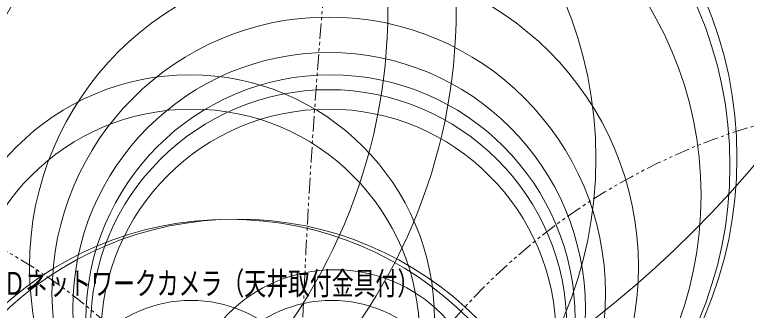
# Model space of a CAD drawing. Units: millimetres, scale not verified. Extents: x -9876 to 10121, y -1333 to 20075.
# Drawn here: x -3.3 to 90.4, y 111.4 to 149.3 of the extents above; entities that cross this region are included whole.
import ezdxf
from ezdxf.enums import TextEntityAlignment as Align

# ---------------------------------------------------------------- set-up
doc = ezdxf.new("R2010")
doc.units = ezdxf.units.MM
doc.header["$LTSCALE"] = 0.125
doc.linetypes.add('USER1', pattern=[31.75, 15.875, -3.175, 3.175, -3.175, 3.175, -3.175])
doc.layers.add('0-2_MOJI1', color=7, linetype='Continuous')
doc.layers.add('0-4_GAIKEI', color=1, linetype='Continuous', lineweight=18)
doc.styles.add('ＭＳ ゴシック', font='')
doc.styles.get('ＭＳ ゴシック').set_extended_font_data('MS Gothic')

msp = doc.modelspace()

# ---------------------------------------------------------------- linework, layer by layer
at = {"layer": '0-4_GAIKEI'}
for centre, radius in [((122.773, 10076.0991), 9998.4889), ((40.2027, 932.7038), 854.7209), ((-16.4864, 862.3535), 782.3215), ((38.6577, 862.3535), 782.3215), ((-22.6715, 470.8723), 391.768), ((-21.291, 470.8792), 391.7749), ((-27.0977, 466.2909), 386.2592), ((18.0464, 466.2909), 386.2592), ((-16.4628, 221.4929), 141.461), ((38.6813, 221.4929), 141.461), ((193.2439, 82.8098), 212.3644), ((194.317, 82.8286), 212.3644), ((37.586, 171.7595), 93.7789), ((-26.3562, 149.9979), 70.8536), ((-17.6064, 149.9996), 70.8553), ((36.3294, 141.4814), 63.3853), ((19.1949, 130.8571), 51.9369), ((37.1312, 130.9646), 52.0443), ((37.1442, 129.9292), 51.1346), ((37.1279, 126.1198), 47.4509), ((37.5939, 116.9557), 38.9752), ((36.9287, 113.5258), 35.4233), ((36.9679, 111.6007), 32.8053), ((19.159, 110.238), 31.3089), ((37.159, 110.238), 31.3089), ((36.9229, 109.1571), 30.487), ((19.4344, 108.0422), 29.1207), ((36.8912, 108.0424), 29.1209), ((24.1882, 79.7706), 43.2814), ((25.2613, 79.7893), 43.2814), ((37.7002, 97.2877), 19.3069), ((19.2915, 95.7922), 16.8626), ((37.2915, 95.7922), 16.8626)]:
    msp.add_circle(centre, radius, dxfattribs=at)
at = {"layer": '0-4_GAIKEI', "linetype": 'USER1'}
for centre, radius in [((937.7197, 72.3823), 904.8856), ((114.4547, 56.9641), 81.3615), ((-40.8512, 54.6424), 73.962)]:
    msp.add_circle(centre, radius, dxfattribs=at)

# ---------------------------------------------------------------- texts
at = {"layer": '0-2_MOJI1', "style": 'ＭＳ ゴシック', "width": 0.7}
msp.add_text('屋外ハウジング一体型ＨＤネットワークカメラ（天井取付金具付）', height=2.933, dxfattribs=at).set_placement((-35.4976, 112.4986), align=Align.BOTTOM_LEFT)

doc.saveas('drawing.dxf')
